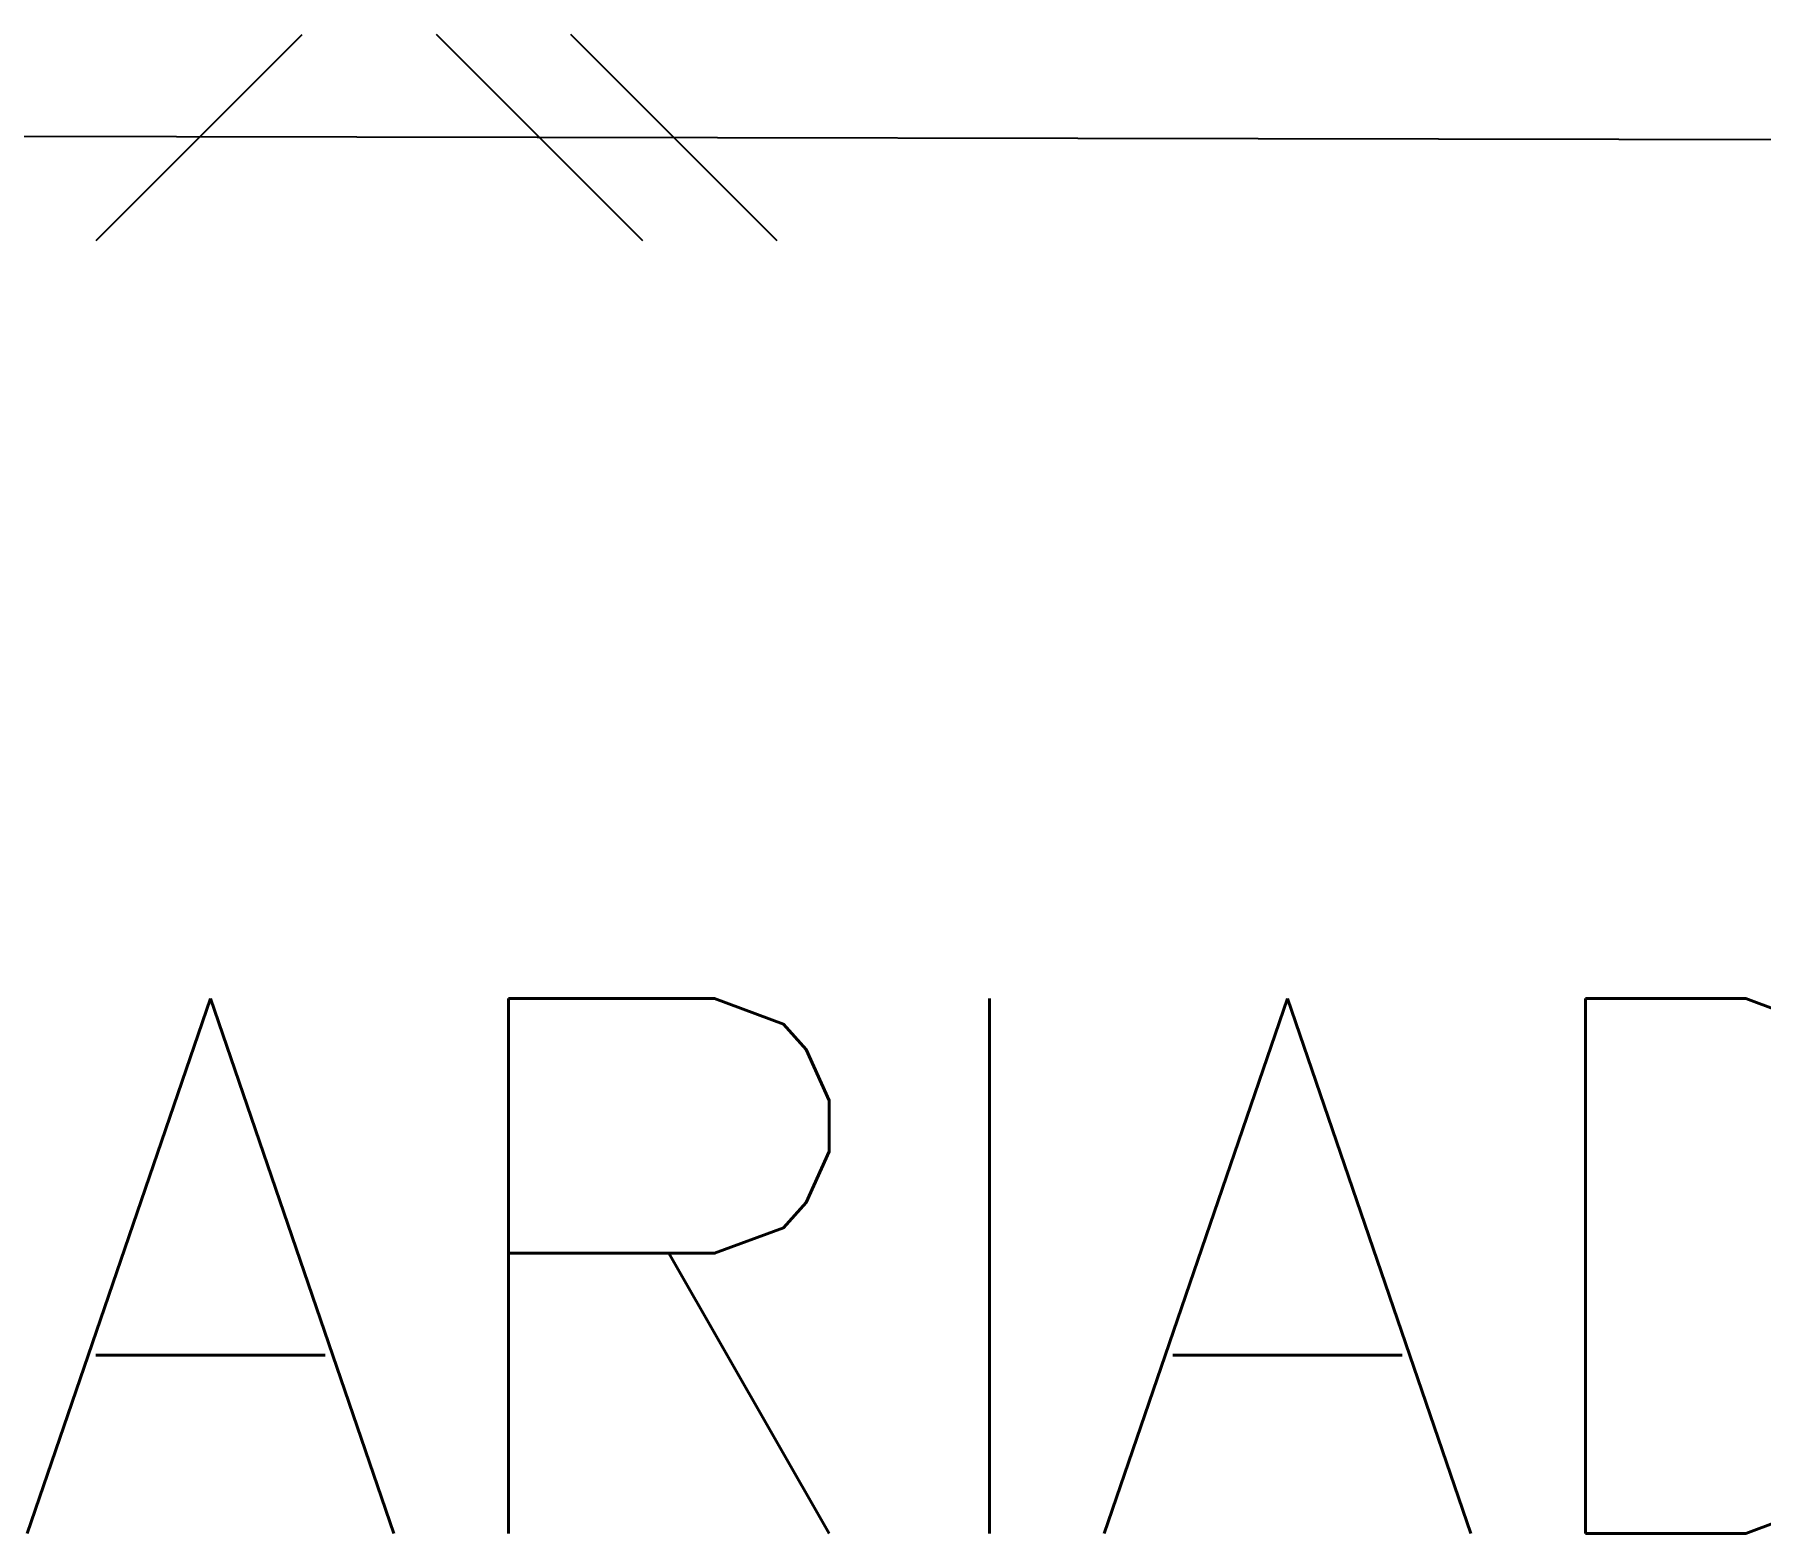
# Model space of a CAD drawing. Extents: x -9 to 600, y -23 to 65.
# Drawn here: x 268.744 to 269.47, y 41.457 to 42.088 of the extents above; entities that cross this region are included whole.
import ezdxf

# ---------------------------------------------------------------- set-up
doc = ezdxf.new("R2010")
doc.units = 0
doc.header["$LTSCALE"] = 0.8
doc.header["$MEASUREMENT"] = 0
for name, color, linetype in [('0_FIOS', 3, 'CONTINUOUS'), ('Desenho base', 7, 'CONTINUOUS'), ('ilum', 2, 'CONTINUOUS'), ('iluminação', 2, 'CONTINUOUS')]:
    doc.layers.add(name, color=color, linetype=linetype)
doc.styles.add('ROMANS', font='romans', dxfattribs={"width": 0.9})

# ---------------------------------------------------------------- blocks, each defined once
blk = doc.blocks.new('MONO')
at = {"layer": '0_FIOS'}
for p, q in [((-3.356, -0.78), (-1.797, 0.78)), ((0.78, -0.78), (-0.78, 0.78)), ((1.797, -0.78), (0.238, 0.78))]:
    blk.add_line(p, q, dxfattribs=at)

msp = doc.modelspace()

# ---------------------------------------------------------------- linework, layer by layer
at = {"layer": 'ilum'}
for p, q in [((268.76985, 42.00094, 2.802), (268.85654, 42.08763, 2.802)), ((268.9131, 42.08763, 2.802), (268.9998, 42.00094, 2.802)), ((268.96967, 42.08763, 2.802), (269.05636, 42.00094, 2.802)), ((271.84338, 42.03935, 2.802), (267.93778, 42.04603, 2.802))]:
    msp.add_line(p, q, dxfattribs=at)

# ---------------------------------------------------------------- block references
at = {"layer": 'iluminação', "xscale": 0.05560094617944675, "yscale": 0.05560094617944675, "zscale": 0.05560094617944675}
msp.add_blockref('MONO', (268.95645, 42.04429, 2.802), dxfattribs=at)

# ---------------------------------------------------------------- texts
at = {"layer": 'Desenho base', "style": 'ROMANS'}
msp.add_text('SECRETARIADO', height=0.225, dxfattribs=at).set_placement((267.61265, 41.45701))

doc.saveas('drawing.dxf')
